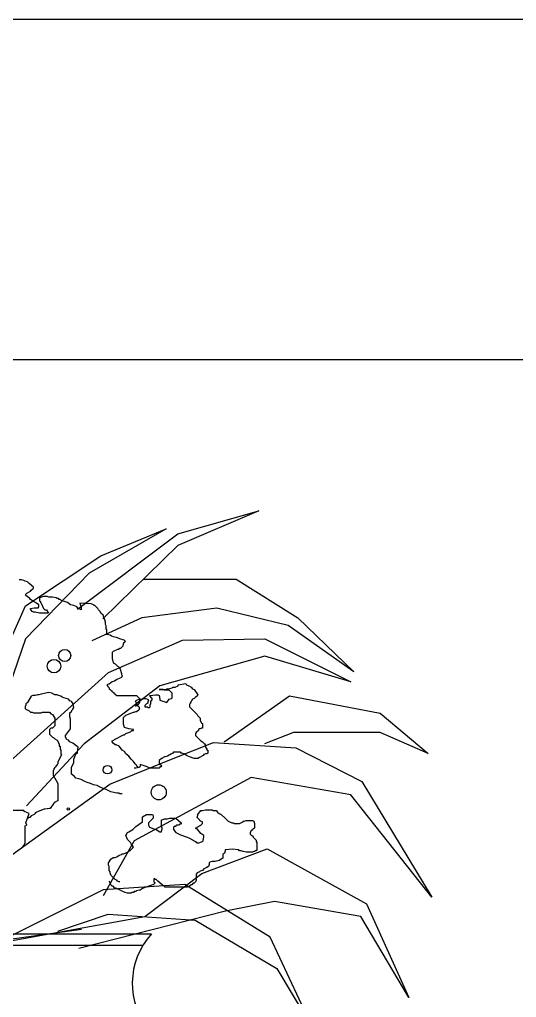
# Model space of a CAD drawing. Header units: millimetres. Extents: x 0 to 25200, y 0 to 17820.
# Drawn here: x 15171 to 15522, y 9540 to 10230 of the extents above; entities that cross this region are included whole.
import ezdxf

# ---------------------------------------------------------------- set-up
doc = ezdxf.new("R2010")
doc.units = ezdxf.units.MM
doc.header["$LTSCALE"] = 100
doc.header["$MEASUREMENT"] = 0
doc.layers.add('CO-TREE', color=251, linetype='Continuous')
doc.layers.add('TB-FORM', color=7, linetype='Continuous')

# ---------------------------------------------------------------- blocks, each defined once
blk = doc.blocks.new('T-310')
at = {"layer": 'CO-TREE'}
for p, q in [((171.77, 574.85), (228.86, 591.16)), ((228.86, 591.16), (171.77, 566.7)), ((101.07, 521.86), (171.77, 574.85)), ((163.61, 578.39), (109.23, 547.13)), ((117.39, 559.36), (163.61, 578.39)), ((171.77, 566.7), (118.75, 515.06)), ((64.37, 524.03), (117.39, 559.36)), ((109.23, 547.13), (64.37, 500.92)), ((61.42, 542.55), (59.81, 542.55)), ((63.02, 542.02), (61.42, 542.55)), ((64.09, 541.49), (63.02, 542.02)), ((65.69, 540.95), (64.09, 541.49)), ((66.76, 539.88), (65.69, 540.95)), ((69.96, 537.21), (66.76, 539.88)), ((147.25, 542.82), (212.93, 542.82)), ((212.93, 542.82), (256.43, 515.65)), ((64.62, 532.41), (65.15, 532.94)), ((64.62, 531.34), (64.62, 532.41)), ((67.29, 529.2), (64.62, 531.34)), ((65.15, 532.94), (67.83, 534.54)), ((67.83, 534.54), (68.36, 535.08)), ((68.36, 535.08), (69.43, 536.15)), ((69.43, 536.15), (69.96, 536.68)), ((69.96, 536.68), (69.96, 537.21)), ((67.83, 528.67), (67.29, 529.2)), ((69.96, 527.07), (67.83, 528.67)), ((72.1, 526), (69.96, 527.07)), ((73.7, 524.93), (72.1, 526)), ((73.7, 523.33), (73.7, 524.93)), ((76.91, 530.81), (74.24, 529.74)), ((74.24, 529.74), (74.24, 527.6)), ((74.24, 527.6), (74.77, 527.07)), ((74.77, 527.07), (74.77, 526.53)), ((74.77, 526.53), (75.3, 526)), ((75.3, 526), (76.91, 522.26)), ((79.58, 530.81), (76.91, 530.81)), ((80.65, 530.27), (79.58, 530.81)), ((83.32, 530.27), (80.65, 530.27)), ((85.99, 529.74), (83.32, 530.27)), ((86.52, 529.2), (85.99, 529.74)), ((87.59, 529.2), (86.52, 529.2)), ((88.12, 528.67), (87.59, 529.2)), ((88.66, 528.67), (88.12, 528.67)), ((89.19, 528.14), (88.66, 528.67)), ((90.26, 527.6), (89.19, 528.14)), ((91.86, 527.07), (90.26, 527.6)), ((94, 526.53), (91.86, 527.07)), ((96.14, 524.93), (94, 526.53)), ((98.27, 524.4), (96.14, 524.93)), ((100.41, 523.33), (98.27, 524.4)), ((110.56, 525.47), (102.55, 526)), ((102.55, 526), (103.08, 524.4)), ((103.08, 524.4), (103.62, 523.86)), ((112.16, 524.93), (110.56, 525.47)), ((112.7, 524.4), (112.16, 524.93)), ((113.23, 524.4), (112.7, 524.4)), ((113.76, 523.86), (113.23, 524.4)), ((9.57, 401.43), (64.37, 524.03)), ((67.83, 522.26), (70.5, 522.8)), ((67.83, 521.73), (67.83, 522.26)), ((68.89, 520.13), (67.83, 521.73)), ((69.96, 519.59), (68.89, 520.13)), ((71.03, 519.59), (69.96, 519.59)), ((70.5, 522.8), (73.17, 522.8)), ((74.24, 519.06), (71.03, 519.59)), ((73.17, 522.8), (73.7, 523.33)), ((80.11, 519.06), (74.24, 519.06)), ((76.91, 522.26), (77.97, 521.19)), ((77.97, 521.19), (79.04, 521.19)), ((79.04, 521.19), (79.58, 520.66)), ((79.58, 520.66), (80.11, 519.59)), ((80.11, 519.59), (80.65, 519.59)), ((80.65, 519.59), (80.11, 519.06)), ((101.48, 522.26), (100.41, 523.33)), ((103.62, 521.19), (101.48, 522.26)), ((103.62, 523.86), (103.62, 521.19)), ((115.37, 522.26), (113.76, 523.86)), ((115.9, 521.19), (115.37, 522.26)), ((116.97, 520.13), (115.9, 521.19)), ((117.5, 519.06), (116.97, 520.13)), ((119.11, 517.46), (117.5, 519.06)), ((119.64, 515.86), (119.11, 517.46)), ((199.33, 522.44), (146.31, 515.65)), ((249.63, 510.21), (199.33, 522.44)), ((146.31, 515.65), (110.97, 499.34)), ((120.17, 514.25), (119.64, 515.86)), ((120.71, 512.65), (120.17, 514.25)), ((120.71, 511.05), (120.71, 512.65)), ((121.24, 509.98), (120.71, 511.05)), ((256.43, 515.65), (295.85, 477.6)), ((121.24, 507.85), (121.24, 509.98)), ((121.78, 507.31), (121.24, 507.85)), ((121.24, 504.11), (121.78, 504.11)), ((121.78, 503.57), (121.78, 507.31)), ((121.78, 504.11), (123.91, 503.57)), ((123.91, 503.57), (124.98, 503.04)), ((295.85, 477.6), (249.63, 510.21)), ((64.37, 500.92), (19.87, 372.42)), ((122.87, 477.14), (175.12, 499.94)), ((124.98, 503.04), (126.05, 502.51)), ((126.05, 502.51), (128.19, 501.97)), ((128.19, 501.97), (131.39, 500.9)), ((131.39, 500.9), (132.99, 500.37)), ((132.99, 500.37), (134.06, 499.84)), ((133.53, 497.7), (132.99, 496.1)), ((134.06, 498.23), (133.53, 497.7)), ((134.06, 499.84), (134.6, 498.77)), ((134.6, 498.77), (134.06, 498.77)), ((134.06, 498.77), (134.06, 498.23)), ((175.12, 499.94), (233.07, 500.88)), ((233.07, 500.88), (293.87, 470.5)), ((126.05, 491.83), (125.52, 491.29)), ((125.52, 491.29), (125.52, 487.02)), ((129.26, 493.43), (126.05, 491.83)), ((129.79, 493.43), (129.26, 493.43)), ((130.86, 493.96), (129.79, 493.43)), ((131.39, 493.96), (130.86, 493.96)), ((132.99, 495.56), (131.39, 493.96)), ((132.99, 496.1), (132.99, 495.56)), ((125.52, 487.02), (126.05, 483.82)), ((126.05, 483.82), (127.65, 483.28)), ((127.65, 483.28), (129.26, 481.68)), ((233.07, 488.54), (158.97, 467.65)), ((293.87, 470.5), (233.07, 488.54)), ((53.49, 414.5), (122.87, 477.14)), ((129.26, 481.68), (130.86, 480.61)), ((130.86, 480.61), (130.86, 480.08)), ((130.86, 480.08), (131.93, 476.34)), ((131.93, 476.34), (131.93, 475.81)), ((124.45, 469.93), (123.38, 468.87)), ((125.52, 470.47), (124.45, 469.93)), ((127.12, 471), (125.52, 470.47)), ((128.72, 472.07), (127.12, 471)), ((129.79, 472.6), (128.72, 472.07)), ((131.93, 473.67), (129.79, 472.6)), ((131.93, 475.81), (132.46, 474.74)), ((132.46, 474.74), (131.93, 473.67)), ((171.99, 468.33), (177.33, 469.4)), ((177.33, 469.4), (177.86, 468.33)), ((80.65, 462.99), (75.3, 461.92)), ((82.78, 462.46), (80.65, 462.99)), ((84.92, 461.39), (82.78, 462.46)), ((158.97, 467.65), (105.77, 426.81)), ((122.85, 468.87), (121.78, 468.33)), ((121.78, 468.33), (122.31, 467.26)), ((122.31, 467.26), (123.38, 466.2)), ((123.38, 468.87), (122.85, 468.87)), ((123.38, 466.2), (123.38, 465.66)), ((123.38, 465.66), (123.91, 465.13)), ((123.91, 465.13), (124.45, 464.59)), ((124.45, 464.59), (124.98, 464.06)), ((124.98, 464.06), (125.52, 463.53)), ((125.52, 463.53), (126.58, 462.99)), ((126.58, 462.99), (126.58, 462.46)), ((126.58, 462.46), (127.65, 461.92)), ((161.31, 465.13), (158.63, 465.13)), ((158.63, 465.13), (163.44, 465.13)), ((162.37, 464.59), (161.31, 465.13)), ((165.58, 464.59), (162.37, 464.59)), ((163.44, 465.13), (163.98, 465.66)), ((163.98, 465.66), (165.04, 465.66)), ((165.04, 465.66), (167.72, 466.2)), ((166.11, 464.06), (165.58, 464.59)), ((167.72, 462.46), (166.11, 464.06)), ((167.72, 466.2), (168.25, 466.73)), ((167.72, 459.25), (167.72, 462.46)), ((168.25, 466.73), (169.85, 466.73)), ((169.85, 466.73), (171.99, 467.8)), ((171.99, 467.8), (171.99, 468.33)), ((177.86, 468.33), (179.47, 467.8)), ((179.47, 467.8), (181.07, 466.73)), ((181.07, 466.73), (182.14, 465.66)), ((182.14, 465.66), (183.21, 465.13)), ((183.21, 465.13), (185.88, 461.39)), ((65.15, 455.52), (64.62, 454.98)), ((65.69, 456.05), (65.15, 455.52)), ((68.36, 460.32), (65.69, 456.05)), ((69.43, 460.86), (68.36, 460.32)), ((71.03, 460.86), (69.43, 460.86)), ((72.63, 461.39), (71.03, 460.86)), ((73.7, 461.39), (72.63, 461.39)), ((75.3, 461.92), (73.7, 461.39)), ((86.52, 461.39), (84.92, 461.39)), ((87.59, 460.86), (86.52, 461.39)), ((89.19, 460.32), (87.59, 460.86)), ((90.26, 459.79), (89.19, 460.32)), ((91.33, 459.25), (90.26, 459.79)), ((94.53, 458.19), (91.33, 459.25)), ((95.6, 457.12), (94.53, 458.19)), ((96.67, 456.58), (95.6, 457.12)), ((97.74, 455.52), (96.67, 456.58)), ((98.27, 452.31), (97.74, 455.52)), ((127.65, 461.92), (128.72, 460.86)), ((128.72, 460.86), (142.61, 460.86)), ((141.54, 456.58), (142.61, 457.65)), ((142.08, 456.58), (141.54, 456.58)), ((142.61, 455.52), (142.08, 456.58)), ((142.61, 460.86), (143.14, 460.32)), ((142.61, 457.65), (144.75, 458.19)), ((142.61, 454.98), (142.61, 455.52)), ((143.14, 460.32), (144.75, 458.72)), ((144.75, 456.05), (143.14, 453.91)), ((144.75, 458.72), (144.75, 456.05)), ((144.75, 458.19), (146.35, 458.19)), ((146.35, 458.19), (148.49, 458.72)), ((148.49, 458.72), (149.02, 458.72)), ((149.02, 458.72), (150.62, 458.19)), ((150.62, 455.52), (149.55, 454.98)), ((150.62, 458.19), (151.16, 457.12)), ((151.16, 457.12), (150.62, 456.58)), ((150.62, 456.58), (150.62, 455.52)), ((152.22, 460.32), (151.69, 460.86)), ((151.69, 460.86), (152.22, 460.86)), ((152.22, 460.86), (155.96, 461.39)), ((153.29, 459.25), (152.22, 460.32)), ((152.76, 456.58), (153.83, 458.19)), ((152.76, 454.98), (152.76, 456.58)), ((153.83, 458.19), (153.29, 459.25)), ((155.96, 461.39), (157.57, 461.39)), ((157.57, 461.39), (158.63, 460.86)), ((158.63, 460.86), (159.17, 458.19)), ((159.17, 458.19), (159.17, 457.65)), ((159.17, 457.65), (163.98, 456.05)), ((163.98, 456.05), (165.58, 458.19)), ((165.58, 458.19), (167.18, 458.72)), ((167.18, 458.72), (167.72, 459.25)), ((180.54, 455.52), (180, 454.45)), ((181.07, 456.58), (180.54, 455.52)), ((181.6, 457.65), (181.07, 456.58)), ((182.14, 458.19), (181.6, 457.65)), ((183.21, 458.72), (182.14, 458.19)), ((184.28, 459.79), (183.21, 458.72)), ((185.34, 460.32), (184.28, 459.79)), ((185.88, 461.39), (185.34, 460.32)), ((204.39, 428.09), (250.62, 460.7)), ((250.62, 460.7), (314.51, 448.47)), ((64.62, 453.91), (64.09, 453.38)), ((64.09, 453.38), (64.09, 451.78)), ((64.09, 451.78), (64.62, 451.25)), ((64.62, 454.98), (64.62, 453.91)), ((64.62, 451.25), (66.76, 450.18)), ((66.76, 450.18), (67.83, 449.11)), ((67.83, 449.11), (68.89, 449.11)), ((68.89, 449.11), (69.96, 448.58)), ((69.96, 448.58), (75.3, 448.58)), ((75.3, 448.58), (76.37, 449.11)), ((76.37, 449.11), (81.18, 449.11)), ((81.18, 449.11), (82.25, 448.04)), ((95.6, 448.58), (96.67, 449.64)), ((95.6, 445.91), (95.6, 448.58)), ((96.67, 449.64), (97.21, 450.71)), ((97.21, 450.71), (97.74, 451.25)), ((97.74, 451.25), (98.27, 452.31)), ((135.13, 446.97), (140.47, 449.11)), ((140.47, 449.11), (141.01, 449.11)), ((141.01, 449.11), (142.08, 449.64)), ((142.08, 453.38), (141.54, 453.38)), ((142.61, 453.91), (142.08, 453.38)), ((142.08, 449.64), (142.61, 449.64)), ((143.68, 453.38), (142.61, 454.98)), ((143.14, 453.91), (142.61, 453.91)), ((142.61, 449.64), (144.21, 450.71)), ((144.75, 452.31), (143.68, 453.38)), ((144.21, 450.71), (144.75, 451.25)), ((144.75, 451.25), (144.75, 452.31)), ((149.55, 454.98), (148.49, 453.91)), ((148.49, 453.91), (148.49, 452.85)), ((148.49, 452.85), (150.09, 452.85)), ((150.09, 452.85), (150.62, 452.31)), ((150.62, 452.31), (151.69, 452.31)), ((151.69, 452.31), (152.22, 452.85)), ((152.22, 454.45), (152.76, 454.98)), ((152.22, 452.85), (152.22, 454.45)), ((180, 454.45), (180, 452.85)), ((180, 452.85), (180.54, 452.31)), ((180.54, 452.31), (181.6, 451.25)), ((181.6, 451.25), (184.28, 448.58)), ((184.28, 448.58), (185.34, 447.51)), ((314.51, 448.47), (348.5, 419.93)), ((82.25, 448.04), (83.32, 447.51)), ((83.32, 447.51), (84.92, 444.84)), ((84.92, 444.84), (84.92, 439.5)), ((96.14, 444.3), (95.6, 445.91)), ((96.14, 437.36), (96.14, 444.3)), ((133.53, 445.37), (135.13, 446.97)), ((133.53, 440.57), (133.53, 445.37)), ((185.34, 447.51), (185.88, 446.44)), ((185.88, 446.44), (187.48, 444.84)), ((187.48, 444.84), (187.48, 443.24)), ((187.48, 443.24), (188.55, 441.63)), ((188.55, 441.63), (189.08, 441.1)), ((82.25, 437.9), (81.18, 436.83)), ((81.18, 436.83), (81.18, 433.62)), ((83.32, 437.9), (82.25, 437.9)), ((84.92, 439.5), (83.32, 437.9)), ((92.4, 432.56), (96.14, 437.36)), ((134.06, 438.43), (133.53, 440.57)), ((137.27, 437.36), (134.06, 438.43)), ((135.13, 434.16), (138.34, 435.23)), ((140.47, 436.83), (137.27, 437.36)), ((138.34, 435.23), (138.87, 435.76)), ((138.87, 435.76), (139.4, 436.29)), ((139.4, 436.29), (140.47, 436.29)), ((140.47, 436.29), (140.47, 436.83)), ((184.81, 434.69), (184.28, 434.16)), ((186.41, 436.29), (184.81, 434.69)), ((186.95, 437.36), (186.41, 436.83)), ((186.41, 436.83), (186.41, 436.29)), ((187.48, 437.36), (186.95, 437.36)), ((188.55, 437.9), (187.48, 437.36)), ((189.08, 437.9), (188.55, 437.9)), ((189.08, 441.1), (189.08, 437.9)), ((253.33, 434.88), (232.94, 426.73)), ((314.51, 434.88), (253.33, 434.88)), ((348.5, 419.93), (314.51, 434.88)), ((81.18, 433.62), (83.32, 431.49)), ((83.32, 431.49), (84.38, 430.95)), ((84.38, 430.95), (84.92, 430.42)), ((84.92, 430.42), (86.52, 429.35)), ((86.52, 429.35), (87.59, 427.75)), ((87.59, 427.75), (87.59, 427.22)), ((92.4, 431.49), (92.4, 432.56)), ((93.47, 429.89), (92.4, 431.49)), ((94.53, 429.35), (93.47, 429.89)), ((95.6, 428.28), (94.53, 429.35)), ((97.74, 427.22), (95.6, 428.28)), ((125.52, 428.82), (126.58, 429.35)), ((125.52, 428.28), (125.52, 428.82)), ((126.05, 427.22), (125.52, 428.28)), ((126.58, 429.35), (127.12, 429.89)), ((127.12, 429.89), (133.53, 433.09)), ((133.53, 433.09), (134.06, 433.09)), ((134.06, 433.09), (135.13, 434.16)), ((168.47, 416.36), (196.97, 427.76)), ((184.28, 434.16), (184.28, 432.56)), ((184.28, 432.56), (188.01, 428.82)), ((188.01, 428.82), (189.08, 428.28)), ((189.08, 428.28), (189.62, 427.75)), ((189.62, 427.75), (190.69, 426.68)), ((196.97, 427.76), (254.92, 423.96)), ((105.77, 426.81), (64.92, 383.13)), ((87.59, 427.22), (88.12, 426.68)), ((88.12, 426.68), (88.12, 425.08)), ((88.12, 425.08), (88.66, 425.08)), ((88.66, 425.08), (88.66, 422.94)), ((88.66, 422.94), (89.19, 422.41)), ((89.19, 422.41), (89.19, 419.74)), ((99.88, 425.61), (97.74, 427.22)), ((101.48, 424.55), (99.88, 425.61)), ((100.94, 420.81), (101.48, 424.55)), ((100.94, 420.27), (100.94, 420.81)), ((127.65, 426.15), (126.05, 427.22)), ((128.19, 426.15), (127.65, 426.15)), ((130.32, 425.08), (128.19, 426.15)), ((131.39, 424.01), (130.32, 425.08)), ((132.46, 422.41), (131.39, 424.01)), ((134.06, 421.34), (132.46, 422.41)), ((135.13, 419.74), (134.06, 421.34)), ((168.78, 420.81), (168.25, 420.27)), ((173.59, 420.81), (168.78, 420.81)), ((174.13, 420.27), (173.59, 420.81)), ((190.69, 426.68), (191.22, 425.61)), ((191.22, 425.61), (191.22, 424.55)), ((191.22, 424.55), (192.29, 422.94)), ((192.29, 422.94), (192.29, 422.41)), ((192.29, 422.41), (192.82, 422.41)), ((192.82, 422.41), (192.82, 420.27)), ((254.92, 423.96), (301.47, 400.22)), ((89.73, 419.21), (87.06, 413.87)), ((87.06, 413.87), (87.06, 412.8)), ((89.19, 419.74), (89.73, 419.21)), ((98.27, 416), (98.81, 417.07)), ((98.27, 413.33), (98.27, 416)), ((98.81, 417.07), (99.88, 419.74)), ((99.88, 419.74), (100.94, 420.27)), ((123.82, 398.32), (168.47, 416.36)), ((137.27, 418.14), (135.13, 419.74)), ((138.87, 416), (137.27, 418.14)), ((140.47, 414.4), (138.87, 416)), ((141.54, 412.8), (140.47, 414.4)), ((160.24, 416.54), (158.63, 414.94)), ((158.63, 414.94), (158.63, 412.8)), ((160.77, 416.54), (160.24, 416.54)), ((161.31, 417.07), (160.77, 416.54)), ((162.37, 417.6), (161.31, 417.07)), ((162.91, 417.6), (162.37, 417.6)), ((164.51, 418.14), (162.91, 417.6)), ((167.18, 419.74), (164.51, 418.14)), ((168.25, 420.27), (167.18, 419.74)), ((174.66, 420.27), (174.13, 420.27)), ((176.26, 419.74), (174.66, 420.27)), ((177.86, 418.67), (176.26, 419.74)), ((180, 417.6), (177.86, 418.67)), ((183.21, 416.54), (180, 417.6)), ((185.88, 416.54), (183.21, 416.54)), ((186.95, 417.07), (185.88, 416.54)), ((189.62, 418.67), (186.95, 417.07)), ((190.15, 419.21), (189.62, 418.67)), ((191.22, 419.74), (190.15, 419.21)), ((192.29, 419.74), (191.22, 419.74)), ((192.82, 420.27), (192.29, 419.74)), ((84.38, 408.53), (83.85, 407.99)), ((83.85, 407.99), (83.85, 404.79)), ((84.92, 410.13), (84.38, 409.06)), ((84.38, 409.06), (84.38, 408.53)), ((85.45, 410.66), (84.92, 410.13)), ((86.52, 412.27), (85.45, 410.66)), ((87.06, 412.8), (86.52, 412.27)), ((96.67, 410.13), (97.21, 411.2)), ((96.67, 405.32), (96.67, 410.13)), ((97.21, 411.2), (98.27, 413.33)), ((142.08, 409.6), (141.01, 409.6)), ((142.61, 411.73), (141.54, 412.8)), ((144.75, 410.13), (142.08, 409.6)), ((143.14, 410.66), (142.61, 411.73)), ((143.68, 410.66), (143.14, 410.66)), ((145.28, 411.2), (144.75, 410.13)), ((146.88, 411.73), (145.28, 412.27)), ((145.28, 412.27), (145.28, 411.2)), ((147.95, 411.2), (146.88, 411.73)), ((150.09, 410.66), (147.95, 411.2)), ((151.16, 410.13), (150.09, 410.66)), ((152.22, 409.6), (151.16, 410.13)), ((158.63, 409.6), (152.22, 409.6)), ((158.63, 412.8), (159.17, 412.27)), ((159.17, 410.13), (158.63, 409.6)), ((159.17, 412.27), (159.7, 412.27)), ((159.7, 410.66), (159.17, 410.66)), ((159.17, 410.66), (159.17, 410.13)), ((159.7, 412.27), (160.24, 411.2)), ((160.24, 411.2), (159.7, 410.66)), ((83.85, 404.79), (87.06, 398.92)), ((97.74, 404.79), (96.67, 405.32)), ((98.81, 403.72), (97.74, 404.79)), ((99.88, 402.65), (98.81, 403.72)), ((102.01, 402.12), (99.88, 402.65)), ((103.62, 401.59), (102.01, 402.12)), ((105.75, 400.52), (103.62, 401.59)), ((107.89, 399.45), (105.75, 400.52)), ((223.57, 403.07), (140.92, 358.43)), ((293.87, 390.72), (223.57, 403.07)), ((301.47, 400.22), (350.88, 318.55)), ((-35.93, 283.41), (123.82, 398.32)), ((87.06, 398.92), (87.06, 386.63)), ((110.03, 398.92), (107.89, 399.45)), ((112.16, 397.85), (110.03, 398.92)), ((114.83, 397.31), (112.16, 397.85)), ((116.97, 396.25), (114.83, 397.31)), ((119.11, 395.18), (116.97, 396.25)), ((121.24, 394.64), (119.11, 395.18)), ((124.45, 393.04), (121.24, 394.64)), ((87.06, 386.63), (85.99, 386.1)), ((128.72, 391.97), (124.45, 393.04)), ((130.32, 391.97), (128.72, 391.97)), ((130.86, 391.44), (130.32, 391.97)), ((132.46, 391.44), (130.86, 391.44)), ((350.88, 318.55), (293.87, 390.72)), ((63.02, 379.69), (55.01, 379.69)), ((63.55, 379.16), (63.02, 379.69)), ((77.44, 380.76), (72.1, 378.63)), ((77.97, 380.76), (77.44, 380.76)), ((81.18, 381.3), (77.97, 380.76)), ((81.71, 381.3), (81.18, 381.3)), ((84.38, 385.03), (81.71, 381.3)), ((84.92, 385.57), (84.38, 385.03)), ((85.45, 385.57), (84.92, 385.57)), ((85.99, 386.1), (85.45, 385.57)), ((187.48, 379.16), (188.01, 379.69)), ((188.01, 379.69), (189.08, 379.69)), ((189.08, 379.69), (191.22, 380.23)), ((191.22, 380.23), (196.03, 380.23)), ((196.03, 380.23), (196.56, 379.69)), ((196.56, 379.69), (198.7, 379.69)), ((198.7, 379.69), (199.77, 378.63)), ((65.69, 378.09), (63.55, 379.16)), ((64.62, 371.15), (66.76, 377.56)), ((66.76, 377.56), (65.69, 378.09)), ((66.22, 374.35), (65.69, 374.35)), ((66.76, 374.89), (66.22, 374.35)), ((67.29, 374.89), (66.76, 374.89)), ((68.36, 375.96), (67.29, 374.89)), ((70.5, 377.02), (68.36, 375.96)), ((71.03, 377.56), (70.5, 377.02)), ((71.03, 378.09), (71.03, 377.56)), ((71.56, 378.09), (71.03, 378.09)), ((72.1, 378.63), (71.56, 378.09)), ((146.88, 375.42), (149.55, 377.02)), ((146.88, 371.68), (146.88, 375.42)), ((149.55, 377.02), (153.83, 377.02)), ((154.36, 374.35), (151.69, 371.68)), ((153.83, 377.02), (154.36, 375.96)), ((154.36, 375.96), (154.36, 374.35)), ((160.24, 369.01), (160.24, 373.29)), ((160.24, 373.29), (160.77, 373.29)), ((160.77, 373.29), (162.37, 373.82)), ((162.37, 373.82), (164.51, 373.82)), ((164.51, 373.82), (166.11, 374.35)), ((166.11, 374.35), (170.39, 374.35)), ((170.39, 374.35), (174.13, 371.15)), ((185.34, 374.89), (185.88, 376.49)), ((185.88, 374.35), (185.34, 374.89)), ((185.88, 377.02), (186.41, 377.56)), ((185.88, 376.49), (185.88, 377.02)), ((186.41, 373.82), (185.88, 374.35)), ((186.41, 377.56), (187.48, 379.16)), ((186.95, 373.29), (186.41, 373.82)), ((187.48, 372.22), (186.95, 373.29)), ((199.77, 378.63), (200.83, 377.56)), ((200.83, 377.56), (202.44, 377.02)), ((202.44, 377.02), (205.11, 374.35)), ((205.11, 374.35), (205.64, 373.82)), ((205.64, 373.82), (207.24, 372.22)), ((218.46, 372.22), (220.06, 372.75)), ((220.06, 372.75), (224.34, 372.75)), ((224.34, 372.75), (225.41, 372.22)), ((64.09, 369.01), (65.15, 369.55)), ((64.09, 356.73), (64.09, 369.01)), ((65.15, 369.55), (64.62, 371.15)), ((137.27, 364.74), (139.94, 366.34)), ((139.94, 366.34), (142.08, 368.48)), ((142.08, 368.48), (146.88, 371.68)), ((151.69, 371.68), (151.16, 371.15)), ((151.16, 371.15), (151.16, 369.55)), ((151.16, 369.55), (151.69, 367.95)), ((151.69, 367.95), (155.96, 366.34)), ((155.96, 366.34), (156.5, 366.34)), ((156.5, 366.34), (159.17, 364.74)), ((160.77, 367.41), (160.24, 369.01)), ((160.24, 365.28), (160.77, 366.88)), ((160.77, 366.88), (160.77, 367.41)), ((169.32, 368.48), (168.78, 367.95)), ((168.78, 367.95), (168.78, 366.34)), ((168.78, 366.34), (170.39, 364.21)), ((170.39, 368.48), (169.32, 368.48)), ((170.92, 369.55), (170.39, 369.01)), ((170.39, 369.01), (170.39, 368.48)), ((172.52, 369.55), (170.92, 369.55)), ((173.06, 370.08), (172.52, 369.55)), ((173.59, 370.08), (173.06, 370.08)), ((174.13, 370.62), (173.59, 370.08)), ((174.13, 371.15), (174.13, 370.62)), ((174.66, 370.62), (174.13, 370.62)), ((174.13, 370.62), (174.66, 370.62)), ((184.28, 367.41), (188.01, 369.55)), ((184.81, 366.88), (184.28, 367.41)), ((185.34, 366.88), (184.81, 366.88)), ((188.01, 363.67), (185.34, 366.88)), ((188.01, 372.22), (187.48, 372.22)), ((189.08, 371.68), (188.01, 372.22)), ((188.01, 369.55), (189.08, 370.62)), ((189.08, 370.62), (189.08, 371.68)), ((207.24, 372.22), (209.92, 371.15)), ((209.92, 371.15), (210.98, 371.15)), ((210.98, 371.15), (211.52, 370.62)), ((211.52, 370.62), (215.26, 370.62)), ((215.26, 370.62), (217.93, 371.68)), ((217.93, 371.68), (217.93, 372.22)), ((217.93, 372.22), (218.46, 372.22)), ((223.8, 365.81), (222.74, 364.21)), ((224.34, 365.81), (223.8, 365.81)), ((224.87, 366.88), (224.34, 366.34)), ((224.34, 366.34), (224.34, 365.81)), ((225.94, 367.41), (224.87, 366.88)), ((225.41, 372.22), (225.94, 370.62)), ((225.94, 370.62), (225.94, 367.41)), ((135.13, 362.07), (136.2, 364.21)), ((135.67, 360.47), (135.13, 362.07)), ((136.2, 359.4), (135.67, 360.47)), ((136.2, 364.21), (137.27, 364.74)), ((137.27, 358.33), (136.2, 359.4)), ((159.17, 364.74), (160.24, 364.74)), ((160.24, 364.74), (160.24, 365.28)), ((170.39, 364.21), (173.59, 362.61)), ((173.59, 362.61), (178.4, 361)), ((178.4, 361), (179.47, 360.47)), ((179.47, 360.47), (182.67, 358.87)), ((182.67, 358.87), (183.21, 358.33)), ((190.15, 362.07), (188.01, 363.67)), ((189.62, 358.33), (190.15, 361.54)), ((190.15, 361.54), (190.15, 362.07)), ((222.74, 364.21), (222.74, 363.14)), ((222.74, 363.14), (223.8, 362.07)), ((223.8, 362.07), (224.34, 362.07)), ((224.34, 362.07), (224.87, 361)), ((224.87, 361), (227.01, 358.87)), ((227.01, 358.87), (227.01, 357.8)), ((59.28, 351.93), (60.35, 352.46)), ((60.35, 352.46), (61.42, 353.53)), ((61.42, 353.53), (62.48, 354.06)), ((62.48, 354.06), (63.02, 355.13)), ((63.02, 355.13), (63.55, 355.66)), ((63.55, 356.2), (64.09, 356.73)), ((63.55, 355.66), (63.55, 356.2)), ((140.92, 358.43), (119.07, 319.5)), ((138.34, 357.27), (137.27, 358.33)), ((137.8, 351.39), (139.94, 353.53)), ((138.87, 356.2), (138.34, 357.27)), ((140.47, 354.06), (138.87, 356.2)), ((139.94, 353.53), (140.47, 354.06)), ((183.21, 358.33), (184.28, 357.8)), ((184.28, 357.8), (184.81, 357.27)), ((184.81, 357.27), (185.34, 357.27)), ((185.34, 357.27), (185.88, 356.73)), ((185.88, 356.73), (189.08, 357.8)), ((188.71, 335.44), (234.8, 352.71)), ((189.08, 357.8), (189.62, 358.33)), ((210.45, 352.46), (205.11, 351.93)), ((205.11, 351.93), (205.11, 351.39)), ((214.19, 351.93), (210.45, 352.46)), ((214.72, 351.93), (214.19, 351.93)), ((215.26, 351.39), (214.72, 351.93)), ((227.01, 357.8), (227.54, 357.27)), ((227.54, 351.93), (227.01, 351.39)), ((227.54, 357.27), (227.54, 351.93)), ((234.8, 352.71), (304.99, 313.97)), ((122.85, 342.85), (124.45, 345.52)), ((124.45, 345.52), (126.05, 346.59)), ((126.05, 346.59), (127.65, 346.59)), ((127.65, 346.59), (128.72, 347.12)), ((128.72, 347.12), (130.32, 348.19)), ((130.32, 348.19), (131.93, 348.72)), ((131.93, 348.72), (132.46, 349.26)), ((132.46, 349.26), (133.53, 349.26)), ((133.53, 349.26), (134.6, 349.79)), ((134.6, 349.79), (136.2, 350.32)), ((136.2, 350.32), (136.73, 350.86)), ((136.73, 350.86), (137.8, 351.39)), ((203.51, 346.05), (200.83, 344.45)), ((204.57, 349.79), (203.51, 348.72)), ((203.51, 348.72), (203.51, 346.05)), ((205.11, 351.39), (204.57, 349.79)), ((216.33, 351.39), (215.26, 351.39)), ((217.93, 350.86), (216.33, 351.39)), ((220.06, 350.32), (217.93, 350.86)), ((224.34, 350.32), (220.06, 350.32)), ((225.41, 350.86), (224.34, 350.32)), ((225.94, 350.86), (225.41, 350.86)), ((226.47, 351.39), (225.94, 350.86)), ((227.01, 351.39), (226.47, 351.39)), ((122.85, 341.25), (122.85, 342.85)), ((123.38, 340.18), (122.85, 341.25)), ((123.38, 337.51), (123.38, 340.18)), ((190.15, 338.58), (189.08, 337.51)), ((191.22, 339.11), (190.15, 338.58)), ((191.75, 339.65), (191.22, 339.11)), ((192.29, 339.65), (191.75, 339.65)), ((193.36, 340.18), (192.29, 339.65)), ((193.89, 341.78), (193.36, 340.18)), ((194.42, 343.38), (193.89, 342.85)), ((193.89, 342.85), (193.89, 341.78)), ((196.03, 343.92), (194.42, 343.38)), ((198.16, 343.92), (196.03, 343.92)), ((200.83, 344.45), (198.16, 343.92)), ((123.91, 336.44), (123.38, 337.51)), ((123.91, 335.37), (123.91, 336.44)), ((124.98, 333.77), (123.91, 335.37)), ((125.52, 333.24), (124.98, 333.77)), ((127.65, 331.1), (125.52, 333.24)), ((128.72, 330.57), (127.65, 331.1)), ((148.38, 305.07), (188.71, 335.44)), ((155.43, 331.64), (154.9, 331.64)), ((154.9, 331.64), (154.9, 329.5)), ((155.96, 331.1), (155.43, 331.64)), ((156.5, 331.1), (155.96, 331.1)), ((157.57, 330.03), (156.5, 331.1)), ((185.34, 335.91), (184.81, 334.84)), ((184.81, 334.84), (184.81, 330.57)), ((186.95, 336.44), (185.34, 335.91)), ((187.48, 336.98), (186.95, 336.44)), ((189.08, 337.51), (187.48, 336.98)), ((176.66, 327.58), (119.05, 323.92)), ((123.91, 328.97), (123.38, 330.03)), ((123.91, 328.43), (123.91, 328.97)), ((124.45, 327.9), (123.91, 328.43)), ((124.45, 327.36), (124.45, 327.9)), ((125.52, 326.3), (124.45, 327.36)), ((126.05, 326.3), (125.52, 326.3)), ((127.12, 325.23), (126.05, 326.3)), ((128.72, 324.69), (127.12, 325.23)), ((129.26, 330.03), (128.72, 330.57)), ((132.99, 322.56), (128.72, 324.69)), ((130.32, 329.5), (129.26, 330.03)), ((130.86, 329.5), (130.32, 329.5)), ((145.81, 324.16), (145.28, 323.63)), ((146.88, 324.69), (145.81, 324.16)), ((153.83, 327.36), (146.88, 324.69)), ((154.36, 327.36), (153.83, 327.36)), ((155.43, 328.43), (154.36, 327.36)), ((154.9, 329.5), (155.43, 328.97)), ((155.43, 328.97), (155.43, 328.43)), ((160.77, 327.36), (157.57, 330.03)), ((162.37, 326.3), (160.77, 327.36)), ((162.91, 325.76), (162.37, 326.3)), ((178.4, 325.76), (162.91, 325.76)), ((236.9, 290.41), (176.66, 327.58)), ((180, 326.3), (178.4, 325.76)), ((181.07, 327.36), (180, 326.3)), ((181.6, 327.36), (181.07, 327.36)), ((182.67, 328.43), (181.6, 327.36)), ((183.21, 328.43), (182.67, 328.43)), ((184.28, 329.5), (183.21, 328.43)), ((184.81, 330.57), (184.28, 329.5)), ((119.05, 323.92), (49.91, 289.36)), ((134.6, 322.02), (132.99, 322.56)), ((136.2, 321.49), (134.6, 322.02)), ((138.87, 321.49), (136.2, 321.49)), ((139.4, 322.02), (138.87, 321.49)), ((140.47, 322.02), (139.4, 322.02)), ((141.01, 322.56), (140.47, 322.02)), ((142.08, 322.56), (141.01, 322.56)), ((142.61, 323.09), (142.08, 322.56)), ((144.75, 323.63), (142.61, 323.09)), ((145.28, 323.63), (144.75, 323.63)), ((240.04, 315.54), (205.47, 308.73)), ((300.8, 305.07), (240.04, 315.54)), ((304.99, 313.97), (334.84, 248)), ((51.12, 287.27), (148.38, 305.07)), ((87.09, 294.6), (122.71, 306.64)), ((205.47, 308.73), (101.92, 282.55)), ((122.71, 306.64), (183.99, 302.45)), ((334.84, 248), (300.8, 305.07)), ((183.99, 302.45), (241.61, 268.42)), ((-153.22, 292.7), (153.22, 292.7)), ((-19.75, 278.87), (103.87, 296.12)), ((267.8, 224.44), (236.9, 290.41)), ((-147.17, 284.7), (147.17, 284.7)), ((241.61, 268.42), (267.8, 224.44))]:
    blk.add_line(p, q, dxfattribs=at)
for centre, radius in [((91.94, 489.14), 4.28), ((84.38, 481.59), 4.75), ((122.17, 408.55), 3.03), ((158.29, 392.6), 5.31), ((94.46, 380.84), 0.84)]:
    blk.add_circle(centre, radius, dxfattribs=at)
blk.add_arc((190.82, 257.96), 51.19, 137.25975, 221.10302, dxfattribs=at)

msp = doc.modelspace()

# ---------------------------------------------------------------- linework, layer by layer
at = {"layer": 'TB-FORM', "color": 251}
for p, q in [((24600, 10230), (13200, 10230)), ((24600, 9990), (13200, 9990))]:
    msp.add_line(p, q, dxfattribs=at)

# ---------------------------------------------------------------- block references
at = {"layer": 'CO-TREE'}
msp.add_blockref('T-310', (15110.88, 9292.39), dxfattribs=at)

doc.saveas('drawing.dxf')
